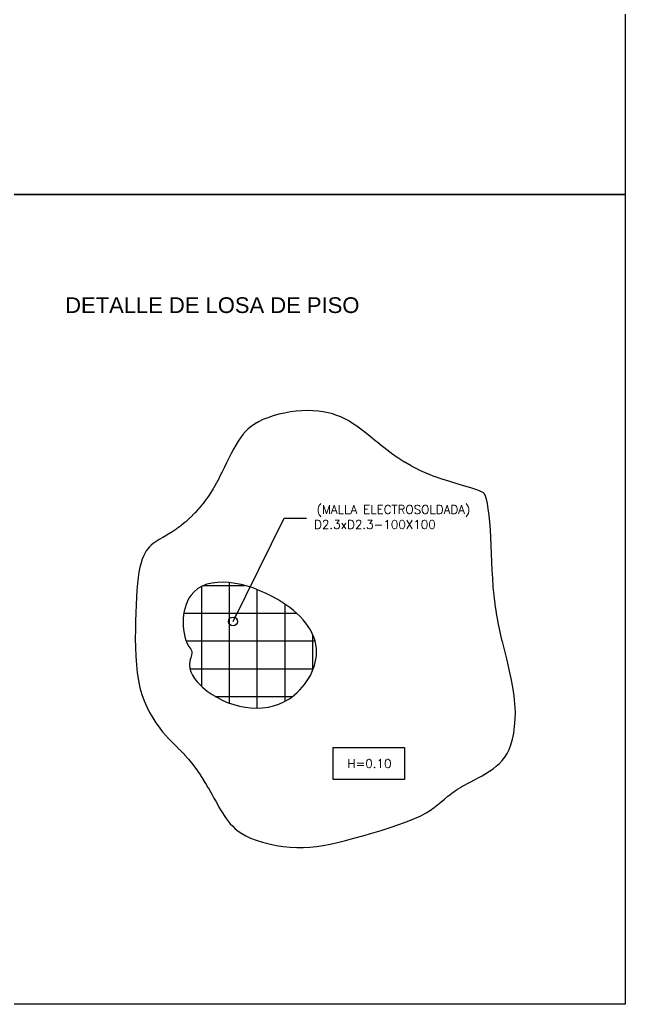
# Model space of a CAD drawing. Header units: millimetres. Extents: x -110 to 118, y 0 to 143.
# Drawn here: x 80.45 to 87.38, y 91.35 to 102.63 of the extents above; entities that cross this region are included whole.
import ezdxf

# ---------------------------------------------------------------- set-up
doc = ezdxf.new("R2010")
doc.units = ezdxf.units.MM
for name, color, linetype in [('DETALLES', 7, 'Continuous'), ('DIMTEXTO', 4, 'Continuous'), ('HATCH', 8, 'Continuous'), ('SANITARIOS', 4, 'Continuous')]:
    doc.layers.add(name, color=color, linetype=linetype)
doc.layers.add('NOT TO PLOT', color=7, linetype='Continuous', plot=False)
doc.styles.add('SIMPLEX', font='SIMPLEX', dxfattribs={"height": 0.2})
doc.styles.add('TITULOS', font='arial.ttf')
doc.dimstyles.new('DIM-50', dxfattribs={"dimscale": 0.5, "dimtxt": 0.2, "dimasz": 0.15, "dimexe": 0.1, "dimexo": 0.2, "dimgap": 0.1, "dimtad": 0, "dimtih": 1, "dimtoh": 1, "dimzin": 0, "dimdsep": 46, "dimtxsty": 'SIMPLEX', "dimblk": 'OBLIQUE', "dimcen": 0.2, "dimclrd": 256, "dimclre": 256, "dimclrt": 256, "dimadec": 0, "dimazin": 0, "dimtfac": 1, "dimtmove": 0, "dimatfit": 3, "dimldrblk": 'OPEN30', "dimfxl": 1, "dimtolj": 1, "dimtzin": 0, "dimlwd": -1, "dimlwe": -1, "dimarcsym": 0})

# ---------------------------------------------------------------- blocks, each defined once
blk = doc.blocks.new('_Oblique')
at = {"layer": 'SANITARIOS', "color": 0, "lineweight": -2}
blk.add_line((-0.5, -0.5), (0.5, 0.5), dxfattribs=at)

msp = doc.modelspace()

# ---------------------------------------------------------------- hatches: boundary and pattern name
at = {"layer": 'HATCH'}
h = msp.add_hatch(dxfattribs=at)
h.set_pattern_fill('NET', color=256, scale=0.1, style=0)
h.set_pattern_definition([(0, (83.16584, 95.51342), (0, 0.3175), []), (90, (83.16584, 95.51342), (-0.3175, 0), [])])
edge = h.paths.add_edge_path()
edge.add_spline(control_points=[(82.404, 95.418), (82.284, 95.585), (82.3, 96.349), (83.409, 96.118), (84.002, 95.448), (83.496, 94.614), (82.676, 94.765), (82.341, 95.206), (82.43, 95.382), (82.404, 95.418)], knot_values=[0, 0, 0, 0, 0.615267, 1.61243, 2.363696, 2.984532, 3.9809, 4.312784, 4.448806, 4.448806, 4.448806, 4.448806], degree=3, periodic=0)

# ---------------------------------------------------------------- linework, layer by layer
at = {"layer": 'DETALLES', "color": 6, "lineweight": 25}
msp.add_lwpolyline([(81.772, 95.741), (81.771, 95.641), (81.77, 95.541), (81.771, 95.44), (81.775, 95.34), (81.782, 95.242), (81.792, 95.149), (81.805, 95.06), (81.823, 94.977), (81.845, 94.901), (81.871, 94.828), (81.901, 94.759), (81.934, 94.694), (81.969, 94.633), (82.006, 94.577), (82.043, 94.525), (82.079, 94.478), (82.115, 94.435), (82.151, 94.396), (82.186, 94.359), (82.221, 94.324), (82.257, 94.288, -0.001376), (82.258, 94.287), (82.294, 94.251, -0.004848), (82.297, 94.248), (82.332, 94.212, -0.008209), (82.337, 94.206), (82.371, 94.169, -0.010408), (82.377, 94.161), (82.41, 94.122, -0.009455), (82.415, 94.115), (82.447, 94.074, -0.008019), (82.451, 94.068), (82.482, 94.025, -0.006813), (82.485, 94.02), (82.514, 93.977, -0.005781), (82.517, 93.972), (82.545, 93.929, -0.004876), (82.548, 93.925), (82.574, 93.882, -0.004058), (82.576, 93.879), (82.601, 93.837, -0.003287), (82.602, 93.834), (82.626, 93.794, -0.002502), (82.627, 93.792), (82.649, 93.753, -0.001536), (82.649, 93.752), (82.67, 93.714, -0.000356), (82.67, 93.714), (82.69, 93.678), (82.709, 93.644), (82.727, 93.611), (82.746, 93.579), (82.766, 93.547), (82.787, 93.514), (82.809, 93.481), (82.832, 93.45), (82.857, 93.42), (82.884, 93.391), (82.914, 93.363), (82.948, 93.335), (82.987, 93.309), (83.034, 93.283), (83.089, 93.257), (83.154, 93.232), (83.225, 93.21), (83.301, 93.19), (83.38, 93.173), (83.461, 93.16), (83.541, 93.151), (83.618, 93.147), (83.693, 93.147), (83.767, 93.151), (83.842, 93.159), (83.919, 93.171), (83.999, 93.187), (84.084, 93.206), (84.174, 93.229), (84.27, 93.255), (84.372, 93.283), (84.477, 93.313), (84.583, 93.345), (84.687, 93.378), (84.787, 93.412), (84.881, 93.446), (84.965, 93.48), (85.037, 93.513), (85.097, 93.544), (85.147, 93.575), (85.19, 93.606), (85.23, 93.636), (85.268, 93.668), (85.307, 93.702, -0.002585), (85.309, 93.703), (85.348, 93.736, -0.009739), (85.355, 93.742), (85.394, 93.772, -0.015092), (85.405, 93.78), (85.446, 93.808, -0.01322), (85.457, 93.815), (85.499, 93.841, -0.009493), (85.507, 93.846), (85.551, 93.87, -0.005791), (85.556, 93.873), (85.601, 93.897, -0.002238), (85.603, 93.898), (85.65, 93.922), (85.695, 93.946), (85.74, 93.97), (85.783, 93.995), (85.824, 94.022), (85.864, 94.05), (85.901, 94.079), (85.936, 94.111), (85.968, 94.146), (85.997, 94.183), (86.024, 94.225), (86.047, 94.272), (86.068, 94.326), (86.086, 94.388), (86.101, 94.458), (86.111, 94.535), (86.117, 94.617), (86.119, 94.703), (86.115, 94.794), (86.106, 94.887), (86.091, 94.984), (86.072, 95.084), (86.05, 95.188), (86.024, 95.294), (85.998, 95.401, -0.000208), (85.998, 95.401), (85.971, 95.507, -0.002758), (85.97, 95.51), (85.946, 95.614, -0.005555), (85.944, 95.62), (85.923, 95.721, -0.008096), (85.921, 95.729), (85.903, 95.828, -0.008192), (85.902, 95.836), (85.888, 95.932, -0.007411), (85.887, 95.939), (85.876, 96.033, -0.00639), (85.876, 96.039), (85.867, 96.131, -0.005162), (85.867, 96.136), (85.861, 96.228, -0.003779), (85.86, 96.232), (85.855, 96.323, -0.002299), (85.855, 96.325), (85.851, 96.417, -0.000789), (85.851, 96.418), (85.847, 96.511), (85.843, 96.604), (85.838, 96.697), (85.833, 96.787), (85.826, 96.873), (85.819, 96.954), (85.809, 97.027), (85.799, 97.089), (85.788, 97.139), (85.777, 97.173), (85.769, 97.192), (85.764, 97.2), (85.761, 97.204), (85.754, 97.209), (85.738, 97.219), (85.709, 97.232), (85.666, 97.248), (85.609, 97.267), (85.54, 97.288), (85.464, 97.31, -0.00108), (85.463, 97.311), (85.382, 97.335, -0.003683), (85.379, 97.336), (85.296, 97.362, -0.006226), (85.29, 97.364), (85.207, 97.392, -0.008938), (85.199, 97.395), (85.116, 97.427, -0.012038), (85.105, 97.431), (85.026, 97.466, -0.014771), (85.013, 97.472), (84.937, 97.511, -0.013965), (84.925, 97.518), (84.853, 97.56, -0.012042), (84.843, 97.566), (84.775, 97.61, -0.009968), (84.767, 97.616), (84.702, 97.662, -0.007769), (84.696, 97.666), (84.634, 97.713, -0.005451), (84.629, 97.717), (84.57, 97.764, -0.002995), (84.567, 97.766), (84.509, 97.813, -0.000364), (84.509, 97.813), (84.454, 97.858), (84.401, 97.9), (84.352, 97.938), (84.304, 97.973), (84.257, 98.005), (84.212, 98.033), (84.167, 98.057), (84.122, 98.079), (84.076, 98.097), (84.027, 98.113), (83.975, 98.126), (83.92, 98.137), (83.863, 98.145), (83.803, 98.149), (83.74, 98.151), (83.677, 98.149), (83.611, 98.144), (83.544, 98.136), (83.477, 98.124), (83.411, 98.109), (83.347, 98.091), (83.286, 98.07), (83.23, 98.048), (83.179, 98.023), (83.135, 97.997), (83.096, 97.97), (83.062, 97.942), (83.03, 97.911), (83.001, 97.877), (82.973, 97.84), (82.945, 97.8), (82.919, 97.756), (82.893, 97.709), (82.867, 97.66), (82.841, 97.607), (82.815, 97.553), (82.788, 97.498, -0.001489), (82.787, 97.496), (82.76, 97.441, -0.003501), (82.758, 97.438), (82.73, 97.382, -0.005531), (82.728, 97.378), (82.699, 97.323, -0.007584), (82.695, 97.317), (82.664, 97.264, -0.009355), (82.66, 97.256), (82.627, 97.204, -0.009971), (82.622, 97.196), (82.587, 97.145, -0.010379), (82.581, 97.137), (82.545, 97.088, -0.010888), (82.539, 97.08), (82.5, 97.034, -0.011504), (82.493, 97.025), (82.453, 96.981, -0.012234), (82.445, 96.972), (82.404, 96.931, -0.013083), (82.395, 96.922), (82.352, 96.883, -0.014056), (82.342, 96.874), (82.298, 96.838, -0.014329), (82.287, 96.83), (82.241, 96.797, -0.011277), (82.232, 96.791), (82.186, 96.761, -0.007213), (82.18, 96.757), (82.134, 96.728, -0.002979), (82.131, 96.727), (82.086, 96.7), (82.044, 96.674), (82.007, 96.651), (81.976, 96.629), (81.951, 96.609), (81.93, 96.589), (81.912, 96.568), (81.894, 96.544), (81.878, 96.517), (81.863, 96.486), (81.848, 96.449), (81.835, 96.407), (81.822, 96.359), (81.811, 96.303), (81.802, 96.24), (81.794, 96.171), (81.787, 96.096), (81.782, 96.015), (81.778, 95.928), (81.775, 95.837)], format="xyb", close=True, dxfattribs=at)
at = {"layer": 'DIMTEXTO'}
msp.add_lwpolyline([(84.035, 94.292), (84.85, 94.292), (84.85, 93.927), (84.035, 93.927)], close=True, dxfattribs=at)
at = {"layer": 'HATCH', "start_tangent": (-0.584488, 0.811402), "end_tangent": (-0.584488, 0.811402)}
msp.add_spline([(82.404, 95.418), (82.404, 96.034), (83.4, 95.988), (83.844, 95.382), (83.527, 94.848), (82.54, 94.984), (82.395, 95.283), (82.404, 95.418)], degree=3, dxfattribs=at)
at = {"layer": 'NOT TO PLOT'}
for points in [[(79.992, 108.009), (87.377, 108.009), (87.377, 100.627), (79.992, 100.627)], [(79.992, 100.627), (87.377, 100.627), (87.377, 91.353), (79.992, 91.353)]]:
    msp.add_lwpolyline(points, close=True, dxfattribs=at)

# ---------------------------------------------------------------- texts
at = {"layer": 'DIMTEXTO', "linetype": 'Continuous', "insert": (80.787, 99.358), "char_height": 0.18, "attachment_point": 4, "style": 'TITULOS'}
msp.add_mtext('\\pi-0.36,l0.54,t0.54;DETALLE DE LOSA DE PISO', dxfattribs=at)
at = {"layer": 'DIMTEXTO', "char_height": 0.1, "attachment_point": 5, "style": 'SIMPLEX'}
for s, insert in [('{\\Fromans|c0;\\C4;(MALLA ELECTROSOLDADA)}', (84.724, 97.002)), ('{\\C4;D2.3xD2.3-100X100}', (84.512, 96.847)), ('{\\Fromans|c0;\\C4;H=0.10}', (84.449, 94.109))]:
    msp.add_mtext(s, dxfattribs=dict(at, insert=insert))

# ---------------------------------------------------------------- leaders
at = {"layer": 'DIMTEXTO'}
msp.add_leader([(82.888, 95.738), (83.474, 96.921), (83.729, 96.921)], dimstyle='DIM-50', override={"dimasz": 0.2, "dimldrblk": 'DotBlank'}, dxfattribs=at)

doc.saveas('drawing.dxf')
